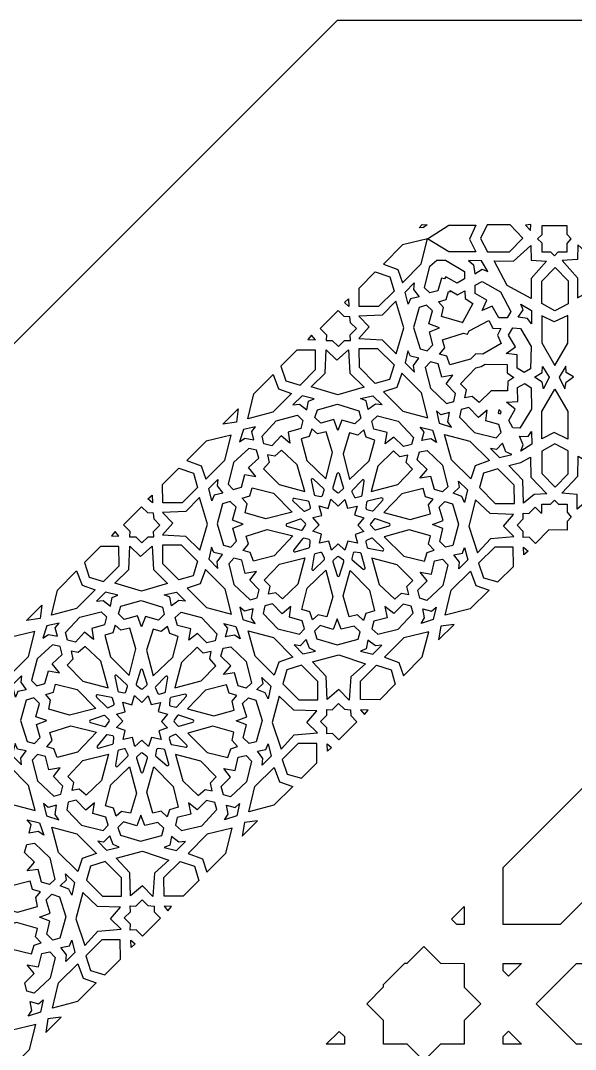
# Model space of a CAD drawing. Extents: x -600 to 600, y -600 to 600.
# Drawn here: x -372.6 to -155.2, y 196.7 to 600 of the extents above; entities that cross this region are included whole.
import ezdxf

# ---------------------------------------------------------------- set-up
doc = ezdxf.new("R2010")
doc.units = 0
doc.layers.get('0').update_dxf_attribs({"linetype": 'CONTINUOUS'})
doc.layers.add('PLAN_1', color=18, linetype='CONTINUOUS')

msp = doc.modelspace()

# ---------------------------------------------------------------- linework, layer by layer
for points in [[(-175.75, 514.76), (-180.81, 519.9), (-189.75, 519.9), (-192.44, 514.54), (-189.64, 509.39), (-181.03, 509.39)], [(-172.6, 520), (-174.78, 519.84), (-172.82, 517.71)], [(-168.37, 519.54), (-168.37, 516.02), (-170.09, 514.49), (-168.37, 512.85), (-168.37, 509.41), (-164.95, 509.41), (-163.36, 507.77), (-161.91, 509.41), (-158.41, 509.41), (-158.41, 512.6), (-156.87, 514.46), (-158.41, 516.13), (-158.41, 519.54)], [(-224.8, 502.39), (-223, 497.23), (-215.61, 504.62), (-213.08, 514.43), (-222.89, 512.05), (-230.43, 504.51)], [(-172.52, 491.01), (-181.89, 496.16), (-187.06, 505.8), (-179.41, 505.69), (-172.62, 511.82), (-172.52, 506.02), (-166.48, 505.69), (-172.52, 498.9)], [(-154.34, 491.33), (-144.97, 496.48), (-139.8, 506.12), (-147.45, 506.01), (-154.24, 512.14), (-154.34, 506.34), (-160.38, 506.01), (-154.34, 499.22)], [(-194.57, 500.66), (-191.7, 502.55), (-189.53, 501.63), (-192.04, 505.87), (-197.08, 505.89), (-195.06, 504.27)], [(-239.89, 487.93), (-239.95, 495.15), (-233.63, 501.47), (-227.93, 499.58), (-226.27, 493.96), (-232.36, 487.86)], [(-163.09, 503.16), (-158.03, 498.01), (-158.03, 488.92), (-163.31, 486.18), (-168.37, 489.03), (-168.37, 497.79)], [(-216.42, 491.65), (-219.78, 490.96), (-220.67, 488.77), (-221.88, 493.54), (-218.34, 497.13), (-218.62, 494.55)], [(-191.75, 486.34), (-189.83, 490.41), (-194.52, 493.05), (-194.45, 496.29), (-191.71, 497.7), (-184.56, 493.64), (-180.49, 485.92), (-181.96, 483.42), (-185.2, 483.48), (-187.79, 488.03)], [(-245.72, 489.45), (-244.06, 490.88), (-243.94, 487.98)], [(-225.37, 469.32), (-222.38, 479.58), (-225.54, 490.05), (-230.87, 484.57), (-240.01, 484.11), (-235.98, 479.93), (-240.01, 475.43), (-230.95, 474.89)], [(-208.39, 479.55), (-212.63, 481.07), (-211.18, 486.25), (-213.52, 488.49), (-216.45, 487.55), (-218.64, 479.63), (-216.05, 471.29), (-213.25, 470.56), (-211, 472.89), (-212.39, 477.94)], [(-177.56, 483.75), (-175.69, 486.65), (-176.58, 488.87), (-172.43, 486.29), (-172.43, 481.16), (-174.02, 483.22)], [(-255.24, 479.35), (-252.75, 476.86), (-252.88, 474.56), (-250.51, 474.62), (-248.08, 472.19), (-245.66, 474.6), (-243.37, 474.57), (-243.51, 476.75), (-241.03, 479.23), (-243.29, 481.49), (-243.52, 483.89), (-245.78, 483.98), (-248.19, 486.39)], [(-163.52, 481.91), (-168.37, 484.32), (-168.37, 473.69), (-163.3, 464.82), (-158.13, 473.58), (-158.13, 484.43)], [(-258.55, 476.68), (-259.98, 475.02), (-257.08, 474.9)], [(-182.29, 469.52), (-178.64, 472.08), (-181.42, 476.74), (-179.77, 479.51), (-176.71, 479.35), (-172.49, 472.22), (-172.73, 463.46), (-175.23, 462.03), (-178.01, 463.72), (-178.03, 468.98)], [(-257.07, 470.75), (-264.29, 470.81), (-270.61, 464.48), (-268.72, 458.79), (-263.1, 457.13), (-257.01, 463.22)], [(-238, 456.24), (-248.26, 453.26), (-258.73, 456.42), (-253.25, 461.75), (-252.79, 470.88), (-248.61, 466.85), (-244.11, 470.89), (-243.57, 461.82)], [(-239.92, 471.49), (-232.7, 471.43), (-226.27, 465.01), (-228.07, 459.34), (-233.66, 457.77), (-239.85, 463.97)], [(-216.48, 467.66), (-219.86, 468.39), (-220.8, 470.59), (-221.91, 465.83), (-218.28, 462.21), (-218.62, 464.79)], [(-203.18, 460.96), (-207.58, 460.19), (-208.91, 465.45), (-212.03, 466.25), (-214.09, 463.97), (-212.03, 455.94), (-205.66, 449.92), (-202.89, 450.68), (-202.12, 453.84), (-205.81, 457.57)], [(-171.19, 460.27), (-168.24, 462.02), (-168.06, 464.41), (-165.48, 460.22), (-167.74, 455.63), (-168.25, 458.2)], [(-155.88, 460.34), (-158.83, 462.09), (-159, 464.47), (-161.58, 460.28), (-159.33, 455.7), (-158.81, 458.26)], [(-271.54, 455.66), (-266.38, 453.85), (-273.76, 446.46), (-283.57, 443.93), (-281.2, 453.74), (-273.66, 461.28)], [(-225.2, 456.17), (-230.33, 454.44), (-222.82, 446.93), (-212.96, 444.24), (-215.5, 454.09), (-223.17, 461.76)], [(-182.17, 450.38), (-177.75, 450.72), (-177.84, 456.17), (-175.05, 457.73), (-172.49, 456.03), (-172.36, 447.7), (-176.9, 440.25), (-179.77, 440.3), (-181.33, 443.18), (-178.76, 447.73)], [(-260.41, 447.47), (-259.72, 450.84), (-257.54, 451.72), (-262.31, 452.94), (-265.89, 449.39), (-263.31, 449.67)], [(-236.43, 447.54), (-237.16, 450.92), (-239.35, 451.85), (-234.6, 452.96), (-230.97, 449.33), (-233.55, 449.67)], [(-163.52, 438.49), (-168.37, 436.08), (-168.37, 446.7), (-163.3, 455.57), (-158.13, 446.81), (-158.13, 435.97)], [(-293.35, 441.75), (-287.29, 447.8), (-287.97, 442.62)], [(-248.29, 439.34), (-249.81, 443.57), (-255, 442.13), (-257.24, 444.47), (-256.3, 447.4), (-248.37, 449.59), (-240.03, 447), (-239.3, 444.19), (-241.64, 441.95), (-246.68, 443.33)], [(-189.73, 447.34), (-193.11, 444.46), (-196.89, 448.38), (-199.97, 447.51), (-200.58, 444.49), (-194.78, 438.51), (-186.3, 436.46), (-184.31, 438.52), (-185.24, 441.66), (-190.28, 443.06)], [(-267.03, 434.35), (-270.52, 437.22), (-274.15, 433.27), (-277.26, 434.13), (-277.99, 437.15), (-272.42, 443.16), (-264.03, 445.26), (-261.95, 443.21), (-262.76, 440.06), (-267.75, 438.64)], [(-229.71, 434.13), (-228.94, 438.52), (-234.2, 439.85), (-235, 442.98), (-232.72, 445.03), (-224.69, 442.97), (-218.66, 436.61), (-219.42, 433.83), (-222.58, 433.06), (-226.31, 436.76)], [(-204.54, 446.32), (-207.87, 445.47), (-209.67, 447.03), (-208.54, 442.24), (-203.7, 440.59), (-205.15, 442.77)], [(-281.13, 435.61), (-282.04, 438.95), (-280.51, 440.73), (-285.28, 439.67), (-286.85, 434.86), (-284.69, 436.27)], [(-258.5, 439.96), (-259.45, 436.92), (-262.63, 436.05), (-260.45, 427.61), (-253.04, 420.3), (-250.4, 430.67), (-252.81, 438.73), (-256.31, 438.04)], [(-215.32, 435.44), (-214.47, 438.77), (-216.03, 440.58), (-211.25, 439.44), (-209.6, 434.6), (-211.78, 436.05)], [(-301.77, 425.42), (-299.96, 420.26), (-292.58, 427.65), (-290.05, 437.46), (-299.86, 435.08), (-307.4, 427.54)], [(-238.07, 439.51), (-240.48, 437.45), (-243.67, 438.39), (-246.23, 430.14), (-243.72, 420.09), (-235.99, 427.43), (-233.82, 435.48), (-237.19, 436.74)], [(-194.49, 425.46), (-196.22, 420.33), (-203.73, 427.84), (-206.42, 437.7), (-196.57, 435.16), (-188.9, 427.49)], [(-177.15, 437.03), (-173.73, 436.95), (-172.36, 438.89), (-172.31, 433.95), (-176.59, 431.24), (-175.71, 433.7)], [(-280.38, 421.32), (-283.24, 424.8), (-279.3, 428.44), (-280.15, 431.55), (-283.17, 432.28), (-289.18, 426.71), (-291.28, 418.31), (-289.24, 416.24), (-286.09, 417.05), (-284.66, 422.03)], [(-275.85, 429.82), (-275.13, 426.7), (-277.4, 424.33), (-271.27, 418.08), (-261.25, 415.45), (-264.23, 425.83), (-270.37, 431.63), (-273.01, 429.26)], [(-183.74, 434.33), (-186.1, 431.86), (-188.45, 432.26), (-184.98, 428.74), (-180.04, 429.84), (-182.4, 430.96)], [(-163.09, 417.13), (-158.03, 422.28), (-158.03, 431.37), (-163.31, 434.11), (-168.37, 431.26), (-168.37, 422.5)], [(-220.91, 429.62), (-224.03, 428.98), (-226.42, 431.31), (-232.61, 425.34), (-235.16, 415.38), (-224.81, 418.1), (-219.05, 424.09), (-221.45, 426.79)], [(-216.09, 420.68), (-213.21, 424.05), (-217.13, 427.84), (-216.25, 430.91), (-213.23, 431.52), (-207.26, 425.72), (-205.21, 417.24), (-207.26, 415.25), (-210.4, 416.18), (-211.8, 421.22)], [(-154.06, 429.24), (-144.83, 423.83), (-139.93, 414.05), (-147.57, 414.37), (-154.52, 408.43), (-154.47, 414.24), (-160.49, 414.74), (-154.27, 421.35)], [(-316.86, 410.96), (-316.92, 418.18), (-310.6, 424.5), (-304.9, 422.61), (-303.24, 416.99), (-309.33, 410.89)], [(-179.09, 410.66), (-179.15, 417.88), (-185.58, 424.31), (-191.24, 422.52), (-192.81, 416.92), (-186.61, 410.73)], [(-293.39, 414.68), (-296.75, 413.99), (-297.64, 411.8), (-298.85, 416.57), (-295.31, 420.16), (-295.59, 417.58)], [(-203.1, 414.8), (-200.63, 417.15), (-201.03, 419.5), (-197.5, 416.03), (-198.61, 411.09), (-199.73, 413.45)], [(-285.79, 412.75), (-282.76, 413.7), (-281.88, 416.88), (-273.45, 414.7), (-266.13, 407.29), (-276.51, 404.65), (-284.57, 407.05), (-283.87, 410.56)], [(-210.9, 412.37), (-213.94, 413.36), (-214.89, 416.54), (-223.19, 414.45), (-230.26, 407.13), (-219.89, 404.37), (-211.96, 406.69), (-212.74, 410.2)], [(-322.69, 412.48), (-321.03, 413.91), (-320.91, 411.01)], [(-302.34, 392.35), (-299.35, 402.61), (-302.51, 413.09), (-307.84, 407.6), (-316.98, 407.14), (-312.95, 402.96), (-316.98, 398.46), (-307.92, 397.92)], [(-285.36, 402.58), (-289.6, 404.1), (-288.15, 409.28), (-290.49, 411.52), (-293.42, 410.58), (-295.61, 402.66), (-293.02, 394.32), (-290.22, 393.59), (-287.97, 395.92), (-289.36, 400.97)], [(-241.74, 406.19), (-238.08, 405.02), (-240.38, 402.24), (-238.04, 399.76), (-241.45, 398.52), (-240.6, 395.14), (-244.33, 395.87), (-245.57, 392.4), (-248.16, 394.88), (-250.82, 392.42), (-251.8, 395.87), (-255.47, 395.11), (-254.66, 398.65), (-258.03, 399.87), (-255.59, 402.39), (-258.06, 405.14), (-254.59, 406.05), (-255.54, 409.77), (-252.01, 408.69), (-250.99, 412.38), (-248.13, 409.6), (-245.59, 412.22), (-244.51, 408.83), (-240.76, 409.66)], [(-211.19, 402.51), (-207.01, 404.02), (-208.62, 409.21), (-206.35, 411.45), (-203.39, 410.5), (-200.95, 402.57), (-203.27, 394.24), (-206.05, 393.51), (-208.37, 395.85), (-207.15, 400.89)], [(-194.29, 412.14), (-196.99, 401.79), (-193.55, 391.4), (-188.37, 397.03), (-179.26, 397.75), (-183.4, 401.82), (-179.49, 406.43), (-188.57, 406.71)], [(-332.21, 402.38), (-329.72, 399.89), (-329.85, 397.59), (-327.47, 397.65), (-325.04, 395.22), (-322.63, 397.63), (-320.34, 397.6), (-320.48, 399.78), (-318, 402.26), (-320.26, 404.52), (-320.49, 406.92), (-322.75, 407.01), (-325.16, 409.42)], [(-335.52, 399.71), (-336.95, 398.05), (-334.05, 397.93)], [(-285.34, 392.32), (-283.29, 394.73), (-284.22, 397.92), (-275.98, 400.48), (-265.92, 397.97), (-273.26, 390.24), (-281.32, 388.06), (-282.58, 391.44)], [(-210.59, 392.4), (-212.76, 394.76), (-212, 397.97), (-220.31, 400.32), (-230.14, 397.57), (-222.46, 390.03), (-214.36, 388.05), (-213.29, 391.46)], [(-334.04, 393.78), (-341.26, 393.84), (-347.58, 387.52), (-345.69, 381.82), (-340.07, 380.16), (-333.98, 386.25)], [(-314.97, 379.27), (-325.23, 376.29), (-335.7, 379.45), (-330.22, 384.78), (-329.76, 393.91), (-325.58, 389.88), (-321.08, 393.92), (-320.54, 384.85)], [(-316.89, 394.53), (-309.67, 394.47), (-303.24, 388.04), (-305.03, 382.37), (-310.63, 380.8), (-316.82, 387)], [(-293.45, 390.7), (-296.83, 391.42), (-297.77, 393.62), (-298.88, 388.86), (-295.25, 385.24), (-295.58, 387.82)], [(-202.85, 390.55), (-199.49, 391.24), (-198.6, 393.43), (-197.38, 388.66), (-200.93, 385.08), (-200.65, 387.66)], [(-179.57, 393.55), (-186.79, 393.61), (-193.11, 387.29), (-191.22, 381.59), (-185.6, 379.93), (-179.5, 386.02)], [(-173.73, 392.04), (-175.38, 390.62), (-175.5, 393.51)], [(-280.15, 383.99), (-284.55, 383.22), (-285.88, 388.48), (-289, 389.28), (-291.05, 387), (-289, 378.97), (-282.63, 372.95), (-279.86, 373.71), (-279.09, 376.87), (-282.78, 380.6)], [(-275.46, 375.16), (-274.82, 378.28), (-277.15, 380.67), (-271.18, 386.86), (-261.22, 389.41), (-263.94, 379.06), (-269.93, 373.3), (-272.63, 375.7)], [(-220.51, 375), (-221.21, 378.11), (-218.93, 380.47), (-224.99, 386.68), (-234.95, 389.28), (-232.05, 378.96), (-225.99, 373.19), (-223.34, 375.56)], [(-216.01, 383.8), (-211.6, 382.95), (-210.35, 388.19), (-207.24, 388.93), (-205.15, 386.61), (-207.09, 378.61), (-213.37, 372.71), (-216.15, 373.52), (-216.97, 376.69), (-213.33, 380.36)], [(-348.51, 378.69), (-343.34, 376.88), (-350.73, 369.49), (-360.54, 366.96), (-358.17, 376.78), (-350.63, 384.32)], [(-302.17, 379.2), (-307.3, 377.47), (-299.79, 369.96), (-289.93, 367.27), (-292.47, 377.12), (-300.14, 384.79)], [(-258.21, 365.15), (-259.19, 368.18), (-262.38, 369.14), (-260.29, 377.44), (-252.97, 384.5), (-250.21, 374.14), (-252.53, 366.21), (-256.04, 366.99)], [(-238.24, 364.84), (-240.6, 367.01), (-243.81, 366.25), (-246.16, 374.56), (-243.41, 384.39), (-235.87, 376.7), (-233.89, 368.61), (-237.29, 367.54)], [(-194.15, 378.58), (-188.99, 376.77), (-196.38, 369.39), (-206.19, 366.86), (-203.81, 376.67), (-196.27, 384.21)], [(-337.38, 370.5), (-336.69, 373.87), (-334.51, 374.75), (-339.28, 375.97), (-342.86, 372.42), (-340.28, 372.7)], [(-313.4, 370.57), (-314.13, 373.95), (-316.32, 374.88), (-311.56, 375.99), (-307.94, 372.36), (-310.52, 372.7)], [(-325.26, 362.37), (-326.78, 366.6), (-331.97, 365.16), (-334.21, 367.5), (-333.27, 370.43), (-325.34, 372.62), (-317, 370.03), (-316.27, 367.22), (-318.61, 364.98), (-323.65, 366.36)], [(-266.7, 370.38), (-270.08, 367.49), (-273.86, 371.41), (-276.94, 370.54), (-277.55, 367.52), (-271.75, 361.54), (-263.27, 359.49), (-261.28, 361.55), (-262.21, 364.69), (-267.25, 366.09)], [(-229.83, 370.29), (-228.97, 365.89), (-234.21, 364.63), (-234.95, 361.52), (-232.64, 359.43), (-224.64, 361.37), (-218.74, 367.65), (-219.54, 370.44), (-222.72, 371.25), (-226.38, 367.61)], [(-370.31, 364.78), (-364.26, 370.83), (-364.94, 365.65)], [(-344, 357.38), (-347.49, 360.25), (-351.12, 356.31), (-354.23, 357.16), (-354.96, 360.18), (-349.39, 366.19), (-341, 368.29), (-338.92, 366.24), (-339.73, 363.09), (-344.71, 361.67)], [(-306.68, 357.16), (-305.91, 361.55), (-311.17, 362.89), (-311.97, 366.01), (-309.69, 368.06), (-301.65, 366.01), (-295.63, 359.64), (-296.39, 356.86), (-299.55, 356.1), (-303.28, 359.79)], [(-281.51, 369.35), (-284.83, 368.5), (-286.64, 370.06), (-285.5, 365.28), (-280.67, 363.62), (-282.12, 365.8)], [(-214.94, 369.41), (-211.6, 368.5), (-209.81, 370.03), (-210.87, 365.26), (-215.68, 363.69), (-214.27, 365.85)], [(-358.1, 358.64), (-359.01, 361.98), (-357.48, 363.76), (-362.25, 362.7), (-363.82, 357.89), (-361.66, 359.31)], [(-335.47, 362.99), (-336.42, 359.95), (-339.6, 359.08), (-337.42, 350.65), (-330.01, 343.33), (-327.37, 353.7), (-329.77, 361.76), (-333.28, 361.07)], [(-292.29, 358.47), (-291.44, 361.8), (-293, 363.61), (-288.22, 362.47), (-286.57, 357.63), (-288.75, 359.08)], [(-248.54, 365.48), (-250.05, 361.29), (-255.23, 362.9), (-257.47, 360.64), (-256.53, 357.68), (-248.6, 355.23), (-240.26, 357.56), (-239.54, 360.34), (-241.88, 362.66), (-246.92, 361.44)], [(-208.79, 357.2), (-202.74, 363.25), (-207.93, 362.58)], [(-378.74, 348.45), (-376.93, 343.29), (-369.55, 350.68), (-367.02, 360.49), (-376.83, 358.12), (-384.37, 350.57)], [(-315.04, 362.54), (-317.45, 360.48), (-320.64, 361.42), (-323.2, 353.17), (-320.69, 343.12), (-312.96, 350.46), (-310.78, 358.51), (-314.16, 359.77)], [(-271.46, 348.49), (-273.19, 343.36), (-280.7, 350.87), (-283.39, 360.73), (-273.54, 358.19), (-265.87, 350.52)], [(-224.39, 348.35), (-222.58, 343.19), (-215.19, 350.57), (-212.66, 360.38), (-222.47, 358.01), (-230.01, 350.47)], [(-357.35, 344.35), (-360.21, 347.84), (-356.27, 351.47), (-357.12, 354.58), (-360.14, 355.31), (-366.15, 349.74), (-368.25, 341.34), (-366.21, 339.27), (-363.06, 340.08), (-361.63, 345.06)], [(-260.71, 357.37), (-263.07, 354.89), (-265.41, 355.29), (-261.95, 351.77), (-257.01, 352.87), (-259.37, 353.99)], [(-236.47, 357.12), (-237.16, 353.75), (-239.35, 352.87), (-234.58, 351.65), (-230.99, 355.2), (-233.57, 354.92)], [(-352.82, 352.85), (-352.1, 349.73), (-354.37, 347.36), (-348.24, 341.11), (-338.22, 338.48), (-341.2, 348.86), (-347.33, 354.67), (-349.98, 352.29)], [(-297.88, 352.65), (-301, 352.01), (-303.39, 354.34), (-309.58, 348.37), (-312.13, 338.41), (-301.78, 341.13), (-296.02, 347.12), (-298.42, 349.82)], [(-293.06, 343.71), (-290.18, 347.08), (-294.1, 350.87), (-293.22, 353.94), (-290.2, 354.56), (-284.23, 348.75), (-282.17, 340.28), (-284.23, 338.28), (-287.37, 339.21), (-288.77, 344.25)], [(-258.23, 348.64), (-247.88, 351.34), (-237.5, 347.9), (-243.13, 342.72), (-243.84, 333.61), (-247.91, 337.75), (-252.52, 333.84), (-252.81, 342.92)], [(-256.06, 333.7), (-256.12, 340.91), (-262.54, 347.34), (-268.21, 345.55), (-269.78, 339.95), (-263.58, 333.76)], [(-239.4, 333.8), (-239.46, 341.02), (-233.14, 347.34), (-227.44, 345.45), (-225.78, 339.83), (-231.87, 333.74)], [(-370.36, 337.71), (-373.72, 337.02), (-374.61, 334.83), (-375.82, 339.6), (-372.28, 343.19), (-372.55, 340.61)], [(-362.76, 335.78), (-359.73, 336.73), (-358.85, 339.91), (-350.42, 337.73), (-343.1, 330.32), (-353.47, 327.68), (-361.54, 330.08), (-360.84, 333.59)], [(-287.87, 335.4), (-290.9, 336.39), (-291.86, 339.57), (-300.16, 337.48), (-307.23, 330.16), (-296.86, 327.4), (-288.93, 329.72), (-289.71, 333.23)], [(-280.07, 337.83), (-277.59, 340.19), (-278, 342.53), (-274.47, 339.07), (-275.58, 334.12), (-276.7, 336.49)], [(-318.71, 329.22), (-315.05, 328.05), (-317.34, 325.28), (-315.01, 322.79), (-318.42, 321.55), (-317.57, 318.18), (-321.3, 318.9), (-322.53, 315.43), (-325.13, 317.91), (-327.79, 315.45), (-328.77, 318.9), (-332.44, 318.14), (-331.63, 321.68), (-335, 322.9), (-332.56, 325.42), (-335.03, 328.17), (-331.56, 329.08), (-332.5, 332.81), (-328.98, 331.72), (-327.96, 335.41), (-325.1, 332.63), (-322.56, 335.25), (-321.48, 331.86), (-317.73, 332.69)], [(-271.26, 335.17), (-273.96, 324.82), (-270.51, 314.43), (-265.34, 320.06), (-256.23, 320.78), (-260.37, 324.85), (-256.46, 329.46), (-265.53, 329.74)], [(-362.33, 325.61), (-366.57, 327.13), (-365.12, 332.31), (-367.46, 334.55), (-370.39, 333.62), (-372.58, 325.69), (-369.99, 317.35), (-367.19, 316.62), (-364.94, 318.96), (-366.32, 324)], [(-288.16, 325.54), (-283.98, 327.06), (-285.59, 332.24), (-283.32, 334.48), (-280.36, 333.54), (-277.92, 325.6), (-280.24, 317.27), (-283.02, 316.55), (-285.34, 318.88), (-284.12, 323.92)], [(-247.85, 318.08), (-250.34, 320.57), (-252.64, 320.44), (-252.59, 322.81), (-255.02, 325.24), (-252.6, 327.66), (-252.64, 329.94), (-250.45, 329.81), (-247.97, 332.29), (-245.72, 330.03), (-243.32, 329.8), (-243.22, 327.54), (-240.81, 325.12)], [(-237.88, 328.02), (-236.45, 329.67), (-239.35, 329.79)], [(-362.31, 315.35), (-360.26, 317.76), (-361.19, 320.95), (-352.95, 323.51), (-342.89, 321), (-350.23, 313.27), (-358.29, 311.09), (-359.54, 314.47)], [(-287.56, 315.43), (-289.73, 317.79), (-288.97, 321), (-297.28, 323.36), (-307.11, 320.6), (-299.43, 313.06), (-291.33, 311.08), (-290.26, 314.49)], [(-370.42, 313.73), (-373.8, 314.45), (-374.74, 316.65), (-375.84, 311.89), (-372.22, 308.27), (-372.55, 310.85)], [(-279.82, 313.59), (-276.45, 314.28), (-275.57, 316.46), (-274.35, 311.69), (-277.9, 308.11), (-277.62, 310.69)], [(-256.54, 316.58), (-263.76, 316.64), (-270.08, 310.32), (-268.19, 304.62), (-262.57, 302.96), (-256.47, 309.05)], [(-250.7, 315.07), (-252.35, 313.65), (-252.47, 316.54)], [(-357.12, 307.03), (-361.52, 306.25), (-362.85, 311.51), (-365.97, 312.31), (-368.02, 310.04), (-365.97, 302), (-359.6, 295.98), (-356.83, 296.74), (-356.06, 299.9), (-359.75, 303.63)], [(-352.43, 298.19), (-351.79, 301.31), (-354.12, 303.7), (-348.15, 309.89), (-338.19, 312.44), (-340.91, 302.09), (-346.9, 296.33), (-349.6, 298.73)], [(-297.48, 298.03), (-298.18, 301.14), (-295.9, 303.5), (-301.96, 309.71), (-311.92, 312.31), (-309.02, 301.99), (-302.96, 296.22), (-300.31, 298.59)], [(-292.98, 306.83), (-288.57, 305.98), (-287.32, 311.22), (-284.2, 311.96), (-282.12, 309.64), (-284.06, 301.65), (-290.34, 295.74), (-293.12, 296.55), (-293.94, 299.73), (-290.3, 303.39)], [(-379.14, 302.23), (-384.27, 300.5), (-376.75, 292.99), (-366.9, 290.3), (-369.44, 300.15), (-377.11, 307.82)], [(-335.18, 288.18), (-336.16, 291.21), (-339.35, 292.17), (-337.26, 300.47), (-329.93, 307.53), (-327.18, 297.17), (-329.5, 289.24), (-333.01, 290.02)], [(-315.2, 287.87), (-317.56, 290.04), (-320.77, 289.28), (-323.13, 297.59), (-320.37, 307.42), (-312.83, 299.74), (-310.86, 291.64), (-314.26, 290.57)], [(-271.12, 301.61), (-265.96, 299.8), (-273.35, 292.42), (-283.16, 289.89), (-280.78, 299.7), (-273.24, 307.24)], [(-343.67, 293.41), (-347.04, 290.52), (-350.83, 294.44), (-353.91, 293.57), (-354.52, 290.55), (-348.72, 284.57), (-340.24, 282.52), (-338.24, 284.58), (-339.18, 287.72), (-344.22, 289.12)], [(-358.48, 292.38), (-361.8, 291.53), (-363.61, 293.09), (-362.47, 288.31), (-357.64, 286.66), (-359.09, 288.84)], [(-306.8, 293.33), (-305.94, 288.92), (-311.18, 287.66), (-311.92, 284.55), (-309.6, 282.47), (-301.61, 284.4), (-295.7, 290.68), (-296.51, 293.47), (-299.69, 294.28), (-303.35, 290.64)], [(-291.91, 292.44), (-288.57, 291.53), (-286.78, 293.06), (-287.84, 288.3), (-292.65, 286.73), (-291.24, 288.88)], [(-369.26, 281.5), (-368.41, 284.83), (-369.97, 286.64), (-365.19, 285.5), (-363.53, 280.66), (-365.71, 282.11)], [(-325.5, 288.51), (-327.02, 284.32), (-332.2, 285.94), (-334.44, 283.67), (-333.5, 280.71), (-325.57, 278.27), (-317.23, 280.59), (-316.51, 283.37), (-318.85, 285.69), (-323.89, 284.47)], [(-348.43, 271.52), (-350.16, 266.39), (-357.67, 273.91), (-360.36, 283.76), (-350.51, 281.22), (-342.84, 273.55)], [(-301.36, 271.38), (-299.55, 266.22), (-292.16, 273.6), (-289.63, 283.41), (-299.44, 281.04), (-306.98, 273.5)], [(-285.76, 280.23), (-279.71, 286.28), (-284.9, 285.61)], [(-337.68, 280.4), (-340.04, 277.92), (-342.38, 278.32), (-338.92, 274.8), (-333.98, 275.91), (-336.34, 277.02)], [(-313.44, 280.15), (-314.13, 276.78), (-316.32, 275.9), (-311.55, 274.68), (-307.96, 278.23), (-310.54, 277.95)], [(-370.03, 266.74), (-367.14, 270.11), (-371.07, 273.9), (-370.19, 276.98), (-367.17, 277.59), (-361.19, 271.79), (-359.14, 263.31), (-361.2, 261.31), (-364.34, 262.24), (-365.74, 267.28)], [(-335.2, 271.67), (-324.85, 274.37), (-314.47, 270.93), (-320.1, 265.75), (-320.81, 256.64), (-324.88, 260.78), (-329.49, 256.87), (-329.78, 265.95)], [(-333.03, 256.73), (-333.09, 263.95), (-339.51, 270.37), (-345.18, 268.58), (-346.75, 262.98), (-340.55, 256.79)], [(-316.37, 256.83), (-316.43, 264.05), (-310.11, 270.37), (-304.41, 268.48), (-302.75, 262.86), (-308.84, 256.77)], [(-364.84, 258.43), (-367.87, 259.42), (-368.83, 262.6), (-377.13, 260.51), (-384.19, 253.19), (-373.83, 250.43), (-365.9, 252.75), (-366.68, 256.26)], [(-357.04, 260.86), (-354.56, 263.22), (-354.97, 265.56), (-351.44, 262.1), (-352.55, 257.15), (-353.66, 259.52)], [(-348.23, 258.2), (-350.93, 247.85), (-347.48, 237.46), (-342.31, 243.1), (-333.19, 243.81), (-337.33, 247.88), (-333.43, 252.49), (-342.5, 252.77)], [(-365.13, 248.57), (-360.95, 250.09), (-362.56, 255.27), (-360.29, 257.51), (-357.33, 256.57), (-354.89, 248.64), (-357.21, 240.3), (-359.99, 239.58), (-362.31, 241.91), (-361.09, 246.96)], [(-324.82, 241.11), (-327.31, 243.6), (-329.61, 243.47), (-329.56, 245.84), (-331.99, 248.27), (-329.57, 250.69), (-329.61, 252.97), (-327.42, 252.84), (-324.94, 255.32), (-322.69, 253.06), (-320.29, 252.83), (-320.19, 250.57), (-317.78, 248.16)], [(-314.85, 251.05), (-313.42, 252.71), (-316.32, 252.82)], [(-364.53, 238.46), (-366.7, 240.82), (-365.94, 244.03), (-374.25, 246.39), (-384.08, 243.63), (-376.4, 236.09), (-368.3, 234.12), (-367.23, 237.52)], [(-356.79, 236.62), (-353.42, 237.31), (-352.54, 239.49), (-351.32, 234.72), (-354.87, 231.14), (-354.59, 233.72)], [(-333.51, 239.61), (-340.73, 239.67), (-347.05, 233.35), (-345.16, 227.65), (-339.54, 225.99), (-333.44, 232.08)], [(-327.66, 238.1), (-329.32, 236.68), (-329.44, 239.57)], [(-369.95, 229.87), (-365.54, 229.01), (-364.29, 234.25), (-361.17, 234.99), (-359.09, 232.67), (-361.03, 224.68), (-367.31, 218.77), (-370.09, 219.58), (-370.9, 222.76), (-367.27, 226.42)], [(-348.09, 224.65), (-342.93, 222.84), (-350.32, 215.45), (-360.13, 212.92), (-357.75, 222.73), (-350.21, 230.27)], [(-368.87, 215.47), (-365.53, 214.56), (-363.75, 216.1), (-364.81, 211.33), (-369.62, 209.76), (-368.21, 211.91)], [(-378.33, 194.41), (-376.52, 189.25), (-369.13, 196.64), (-366.6, 206.44), (-376.41, 204.07), (-383.95, 196.53)], [(-362.73, 203.26), (-356.68, 209.31), (-361.86, 208.64)]]:
    msp.add_lwpolyline(points, close=True)
at = {"layer": 'PLAN_1'}
for points in [[(248.53, -600), (600, -248.53), (600, 248.53), (248.53, 600), (-248.53, 600), (-600, 248.53), (-600, -248.53), (-248.53, -600)], [(-215.23, 520.01), (-213.34, 519.9), (-214.75, 518.86), (-216.38, 518.72)], [(-213.11, 514.49), (-204.83, 519.79), (-194.17, 519.79), (-196.64, 514.32), (-194.27, 509.39), (-204.72, 509.39)], [(-206.43, 498.76), (-207.69, 499), (-209.12, 494.02), (-212.27, 493.21), (-214.31, 495.28), (-212.21, 503.68), (-209.48, 506.14), (-206.11, 506.1), (-198.69, 501.65), (-198.67, 498.74), (-201.47, 497.08), (-206, 499.6)], [(-199.34, 481.66), (-199.54, 481.62), (-207.6, 484.02), (-206.91, 487.53), (-208.82, 489.72), (-205.79, 490.67), (-204.91, 493.85), (-204.32, 493.67), (-204.22, 494.15), (-201.35, 492.52), (-198.53, 494), (-198.34, 491.09), (-195.37, 489.1), (-199.37, 481.7)], [(-194.26, 469.39), (-196.3, 467.21), (-204.35, 465.03), (-205.61, 468.41), (-208.38, 469.28), (-206.32, 471.7), (-207.25, 474.89), (-199.01, 477.45), (-197.42, 477.03), (-196.79, 478.38), (-189.16, 482.4), (-187.56, 479.48), (-184.4, 479.23), (-185.74, 476.65), (-184.24, 473.38), (-191.47, 469.22)], [(-188.24, 454.85), (-192.96, 450.27), (-195.66, 452.67), (-198.49, 452.13), (-197.85, 455.25), (-200.18, 457.63), (-194.21, 463.83), (-192.17, 464.35), (-190.56, 465.36), (-181.96, 465.2), (-181.92, 461.86), (-179.26, 460.11), (-181.64, 458.49), (-181.85, 454.88)], [(-185.14, 447.37), (-185.41, 446.11), (-184.49, 445.8), (-184.25, 446.6)], [(-171.4, 414.2), (-175.55, 410.81), (-175.84, 419.89), (-181.26, 425.61), (-176.59, 426.74), (-172.8, 428.92), (-172.59, 421.04), (-166.37, 414.42)], [(-165.66, 400.35), (-170.88, 395.05), (-173.37, 397.54), (-175.68, 397.4), (-175.62, 399.78), (-178.05, 402.21), (-175.63, 404.63), (-175.67, 406.91), (-173.48, 406.78), (-171, 409.26), (-168.75, 407), (-168.37, 406.88), (-168.33, 406.98), (-168.33, 410.42), (-164.91, 410.42), (-163.33, 412.06), (-161.87, 410.42), (-158.37, 410.42), (-158.37, 407.23), (-156.84, 405.37), (-158.37, 403.7), (-158.37, 400.29)], [(-59.79, 319.28), (-43.98, 303.46), (-59.83, 287.61), (-119.13, 287.61), (-161.12, 245.62), (-183.49, 245.62), (-183.49, 268.04), (-131.89, 319.63)], [(-198.74, 245.67), (-201.7, 245.67), (-203.77, 247.75), (-198.74, 252.78)], [(-208.04, 230.47), (-198.72, 230.43), (-198.72, 221.15), (-192.19, 214.62), (-198.72, 208.02), (-198.72, 198.74), (-208, 198.74), (-214.56, 192.17), (-221.13, 198.74), (-230.41, 198.74), (-230.41, 208.02), (-236.98, 214.58), (-230.45, 221.19), (-230.45, 222.1), (-222.08, 230.47), (-221.17, 230.47), (-214.56, 236.99)], [(-181.37, 225.38), (-183.47, 227.48), (-183.47, 230.42), (-176.32, 230.42)], [(-122.27, 214.57), (-128.83, 198.72), (-154.75, 198.72), (-170.59, 214.57), (-154.78, 230.39), (-128.81, 230.39)], [(-245.68, 201.69), (-245.68, 198.74), (-252.79, 198.74), (-247.76, 203.77)], [(-176.31, 198.73), (-183.47, 198.73), (-183.47, 201.69), (-181.37, 203.79)]]:
    msp.add_lwpolyline(points, close=True, dxfattribs=at)
for points in [[(-253.82, 416.4), (-257.87, 420.27, 0.738868), (-258.7, 419.81), (-257.51, 414.21, 0.310076), (-257.09, 413.82), (-254.91, 413.47, 0.370469), (-254.35, 413.81), (-253.69, 415.89, 0.286462)], [(-246, 417.02), (-247.68, 422.34, 0.735761), (-248.64, 422.33), (-250.3, 416.9, 0.311905), (-250.13, 416.36), (-248.37, 415, 0.366756), (-247.72, 415.03), (-246.13, 416.5, 0.290377)], [(-238.78, 413.99), (-237.96, 419.47, 0.732886), (-238.81, 419.89), (-242.71, 415.79, 0.315681), (-242.8, 415.22), (-241.81, 413.23, 0.362806), (-241.22, 412.98), (-239.13, 413.59, 0.292456)], [(-259.96, 411.64), (-265.43, 412.65, 0.738743), (-265.88, 411.8), (-261.78, 407.76, 0.312956), (-261.22, 407.66), (-259.23, 408.58, 0.369759), (-258.96, 409.18), (-259.57, 411.29, 0.284385)], [(-234.34, 407.93), (-230.69, 412.05, 0.732508), (-231.18, 412.87), (-236.71, 411.55, 0.318711), (-237.09, 411.12), (-237.32, 408.93, 0.361903), (-236.96, 408.4), (-234.85, 407.78, 0.290601)], [(-263.02, 404.52), (-268.24, 402.73, 0.735546), (-268.22, 401.78), (-262.7, 400.21, 0.317083), (-262.16, 400.41), (-260.89, 402.19, 0.365493), (-260.94, 402.83), (-262.5, 404.39, 0.28663)], [(-233.43, 400.37), (-228.12, 401.91, 0.735891), (-228.1, 402.87), (-233.55, 404.67, 0.316728), (-234.1, 404.51), (-235.45, 402.78, 0.366006), (-235.42, 402.14), (-233.94, 400.51, 0.286247)], [(-265.57, 392.56, 0.732368), (-265.04, 391.77), (-259.59, 393.36, 0.318603), (-259.23, 393.82), (-259.11, 396.02, 0.361754), (-259.5, 396.53), (-261.63, 397.04, 0.29095), (-262.14, 396.87)], [(-236.36, 393.13), (-230.88, 392.1, 0.738772), (-230.44, 392.95), (-234.53, 397, 0.312907), (-235.09, 397.1), (-237.08, 396.18, 0.369823), (-237.35, 395.59), (-236.75, 393.48, 0.284353)], [(-258.47, 385.07, 0.732746), (-257.63, 384.63), (-253.62, 388.63, 0.315853), (-253.52, 389.2), (-254.46, 391.21, 0.362683), (-255.04, 391.48), (-257.15, 390.92, 0.292503), (-257.51, 390.53)], [(-242.65, 388.59), (-238.36, 385, 0.739098), (-237.56, 385.52), (-239.13, 391.03, 0.310164), (-239.57, 391.39), (-241.77, 391.59, 0.370667), (-242.3, 391.21), (-242.82, 389.1, 0.286026)], [(-248.54, 382.45, 0.735766), (-247.59, 382.46), (-245.92, 387.89, 0.311909), (-246.09, 388.43), (-247.85, 389.79, 0.366747), (-248.5, 389.77), (-250.09, 388.29, 0.290378), (-250.22, 387.77)], [(-330.79, 339.43), (-334.84, 343.3, 0.738841), (-335.67, 342.84), (-334.47, 337.24, 0.310095), (-334.06, 336.85), (-331.88, 336.5, 0.37044), (-331.32, 336.85), (-330.66, 338.92, 0.286489)], [(-324.65, 345.37, 0.73579), (-325.61, 345.36), (-327.27, 339.93, 0.311905), (-327.1, 339.39), (-325.34, 338.03, 0.366754), (-324.69, 338.06), (-323.1, 339.53, 0.290358), (-322.97, 340.05)], [(-314.93, 342.5, 0.732886), (-315.78, 342.92), (-319.68, 338.82, 0.315624), (-319.77, 338.25), (-318.78, 336.27, 0.362893), (-318.19, 336.01), (-316.1, 336.62, 0.292428), (-315.75, 337.02)], [(-336.93, 334.67), (-342.4, 335.68, 0.738748), (-342.85, 334.83), (-338.75, 330.79, 0.312933), (-338.19, 330.69), (-336.2, 331.62, 0.369759), (-335.93, 332.21), (-336.54, 334.32, 0.284405)], [(-307.66, 335.08, 0.73251), (-308.15, 335.9), (-313.68, 334.58, 0.318673), (-314.06, 334.15), (-314.29, 331.96, 0.361942), (-313.93, 331.43), (-311.82, 330.81, 0.2906), (-311.31, 330.96)], [(-339.98, 327.55), (-345.21, 325.76, 0.735546), (-345.19, 324.81), (-339.67, 323.25, 0.317083), (-339.13, 323.44), (-337.86, 325.22, 0.365493), (-337.91, 325.86), (-339.47, 327.43, 0.28663)], [(-310.4, 323.4), (-305.09, 324.95, 0.735862), (-305.07, 325.9), (-310.52, 327.71, 0.316748), (-311.07, 327.54), (-312.42, 325.82, 0.365945), (-312.39, 325.17), (-310.91, 323.54, 0.286306)], [(-342.54, 315.59, 0.732371), (-342.01, 314.8), (-336.56, 316.39, 0.318563), (-336.2, 316.85), (-336.08, 319.05, 0.361795), (-336.47, 319.56), (-338.6, 320.07, 0.290947), (-339.11, 319.9)], [(-313.33, 316.16), (-307.85, 315.13, 0.738744), (-307.41, 315.98), (-311.49, 320.03, 0.312907), (-312.06, 320.13), (-314.05, 319.22, 0.369769), (-314.32, 318.62), (-313.72, 316.51, 0.284424)], [(-319.62, 311.63), (-315.33, 308.03, 0.739098), (-314.52, 308.56), (-316.1, 314.07, 0.310164), (-316.54, 314.43), (-318.74, 314.62, 0.370667), (-319.27, 314.24), (-319.79, 312.13, 0.286026)], [(-335.44, 308.1, 0.732746), (-334.6, 307.66), (-330.59, 311.66, 0.315908), (-330.49, 312.23), (-331.43, 314.24, 0.362625), (-332.01, 314.51), (-334.12, 313.95, 0.292503), (-334.48, 313.56)], [(-325.51, 305.49, 0.735766), (-324.55, 305.49), (-322.89, 310.92, 0.311968), (-323.06, 311.46), (-324.82, 312.82, 0.366684), (-325.46, 312.8), (-327.06, 311.32, 0.29038), (-327.19, 310.81)]]:
    msp.add_lwpolyline(points, format="xyb", close=True, dxfattribs=at)

doc.saveas('drawing.dxf')
